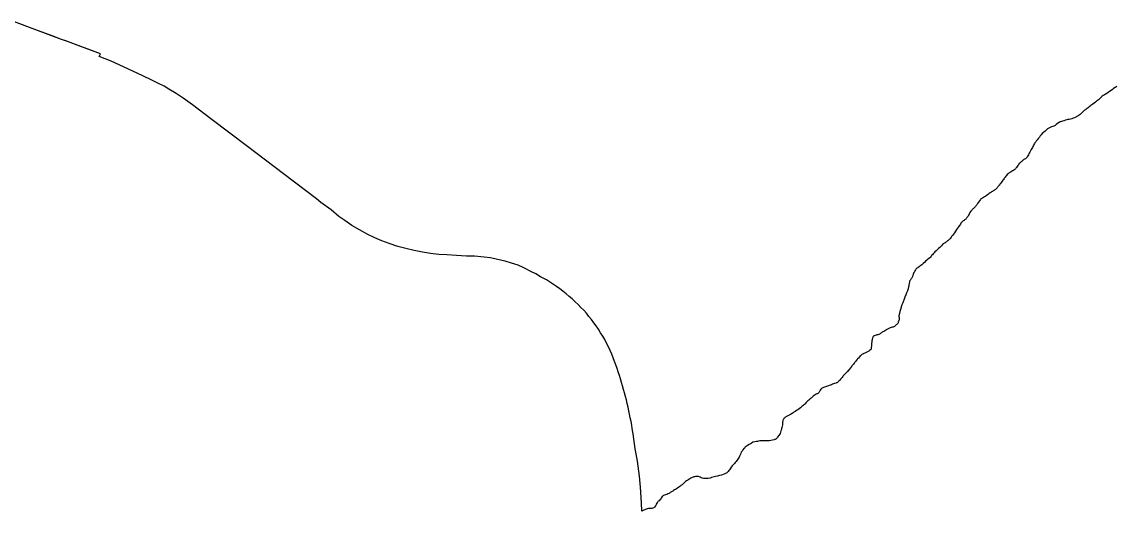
# Model space of a CAD drawing. Header units: inches. Extents: x 11258954 to 11313122, y 3645444 to 3695200.
# Drawn here: x 11299335 to 11305356, y 3658282 to 3660975 of the extents above; entities that cross this region are included whole.
import ezdxf

# ---------------------------------------------------------------- set-up
doc = ezdxf.new("R2010")
doc.units = ezdxf.units.IN
doc.header["$MEASUREMENT"] = 0
doc.layers.add('AnnexationHistory', color=183, linetype='Continuous')
doc.layers.add('ZipCode', color=108, linetype='Continuous')

msp = doc.modelspace()

# ---------------------------------------------------------------- linework, layer by layer
at = {"layer": 'AnnexationHistory'}
msp.add_polyline3d([(11305359.625, 3660619.1875, 0), (11305354.719, 3660616.25, 0), (11305349.6565, 3660613.125, 0), (11305342.219, 3660607.9375, 0), (11305335.8125, 3660602.875, 0), (11305328.969, 3660597.375, 0), (11305320.219, 3660590.9375, 0), (11305309.469, 3660583.8125, 0), (11305300.125, 3660578.3125, 0), (11305291.75, 3660573.875, 0), (11305283.8125, 3660569.9375, 0), (11305279.0625, 3660565.5625, 0), (11305274.1875, 3660561.0625, 0), (11305269.125, 3660556.375, 0), (11305263.7815, 3660551.5, 0), (11305258.375, 3660546.625, 0), (11305253.4065, 3660542.25, 0), (11305248.125, 3660537.8125, 0), (11305241.7815, 3660532.6875, 0), (11305234.6565, 3660527.25, 0), (11305228.3125, 3660522.75, 0), (11305222.469, 3660518.625, 0), (11305216.9375, 3660514.5, 0), (11305212.25, 3660510.6875, 0), (11305207.375, 3660506.5625, 0), (11305202.219, 3660502.25, 0), (11305196.5315, 3660497.875, 0), (11305191.5625, 3660494.375, 0), (11305187.094, 3660491.4375, 0), (11305182.469, 3660488.25, 0), (11305177.125, 3660484.0625, 0), (11305172.344, 3660479.75, 0), (11305168.469, 3660475.75, 0), (11305165.094, 3660472.125, 0), (11305161.719, 3660468.8125, 0), (11305157.25, 3660465.1875, 0), (11305152.1565, 3660461.75, 0), (11305146.5, 3660458.1875, 0), (11305140.2815, 3660454.25, 0), (11305136.875, 3660452.125, 0), (11305133.844, 3660450.4375, 0), (11305130.7815, 3660448.875, 0), (11305127.2815, 3660447.25, 0), (11305119.25, 3660444.0625, 0), (11305111.594, 3660441.8125, 0), (11305104.1875, 3660440, 0), (11305097.0625, 3660438.4375, 0), (11305090.469, 3660436.8125, 0), (11305083.75, 3660435.0625, 0), (11305076.5, 3660433.0625, 0), (11305068.4375, 3660430.8125, 0), (11305061.0625, 3660428.6875, 0), (11305054.7815, 3660426.625, 0), (11305048.719, 3660424.125, 0), (11305042.0315, 3660420.8125, 0), (11305033.7815, 3660415.6875, 0), (11305026.625, 3660410.3125, 0), (11305020.0315, 3660405.25, 0), (11305013.4065, 3660401.1875, 0), (11305007.344, 3660398.75, 0), (11305000.7815, 3660396.6875, 0), (11304993.5625, 3660394.1875, 0), (11304985.594, 3660390.5625, 0), (11304981.6565, 3660388.1875, 0), (11304978.5, 3660385.9375, 0), (11304975.719, 3660383.5625, 0), (11304972.7815, 3660381, 0), (11304964.6875, 3660373.9375, 0), (11304956.844, 3660366.75, 0), (11304949.5315, 3660359.5625, 0), (11304942.969, 3660352.375, 0), (11304938.5, 3660346.875, 0), (11304934.094, 3660341.0625, 0), (11304929.2815, 3660334.75, 0), (11304923.5315, 3660327.5625, 0), (11304920.5625, 3660324, 0), (11304918.0625, 3660321.0625, 0), (11304915.719, 3660318.1875, 0), (11304913.125, 3660314.9375, 0), (11304909.375, 3660309.8125, 0), (11304906.094, 3660304.8125, 0), (11304903.1875, 3660299.9375, 0), (11304900.5315, 3660295.125, 0), (11304897.6875, 3660289.625, 0), (11304894.844, 3660284, 0), (11304891.844, 3660278, 0), (11304888.5, 3660271.5, 0), (11304884.625, 3660264.1875, 0), (11304881.1565, 3660257.875, 0), (11304877.5625, 3660251.375, 0), (11304873.3125, 3660243.5, 0), (11304870.0315, 3660237.4375, 0), (11304866.969, 3660232.1875, 0), (11304863.7815, 3660227.875, 0), (11304860.094, 3660224.25, 0), (11304856.5315, 3660221.8125, 0), (11304852.5625, 3660219.5, 0), (11304848.2815, 3660217, 0), (11304843.875, 3660214.0625, 0), (11304840.9375, 3660211.75, 0), (11304838.5, 3660209.5, 0), (11304836.094, 3660207.125, 0), (11304833.2815, 3660204.4375, 0), (11304829.7815, 3660201.1875, 0), (11304826.6875, 3660198.25, 0), (11304823.875, 3660195.4375, 0), (11304821.2815, 3660192.625, 0), (11304817.9065, 3660188.375, 0), (11304814.625, 3660183.8125, 0), (11304811.25, 3660178.9375, 0), (11304807.6565, 3660173.8125, 0), (11304804.594, 3660169.6875, 0), (11304801.6875, 3660166.125, 0), (11304798.1875, 3660162.75, 0), (11304793.4375, 3660159, 0), (11304789.875, 3660156.8125, 0), (11304786.6565, 3660155.4375, 0), (11304783.719, 3660154.375, 0), (11304781.0315, 3660153, 0), (11304779.375, 3660151.75, 0), (11304777.75, 3660150.3125, 0), (11304776.0625, 3660148.75, 0), (11304774.219, 3660147.1875, 0), (11304771.094, 3660144.9375, 0), (11304768.094, 3660143.125, 0), (11304765, 3660141.25, 0), (11304761.625, 3660139, 0), (11304756.4375, 3660134.5625, 0), (11304752.2815, 3660130, 0), (11304748.719, 3660125.3125, 0), (11304745.4065, 3660120.5625, 0), (11304742.469, 3660116.4375, 0), (11304739.4375, 3660112.25, 0), (11304736.2815, 3660107.875, 0), (11304733, 3660103.375, 0), (11304729.0625, 3660097.8125, 0), (11304725.5, 3660092.8125, 0), (11304721.625, 3660087.375, 0), (11304716.7815, 3660080.75, 0), (11304713.8125, 3660076.75, 0), (11304711.2815, 3660073.5, 0), (11304709, 3660070.625, 0), (11304706.7815, 3660067.9375, 0), (11304703.7815, 3660064.4375, 0), (11304700.469, 3660060.75, 0), (11304696.719, 3660056.875, 0), (11304692.375, 3660052.75, 0), (11304689.25, 3660050.1875, 0), (11304686.4065, 3660048.1875, 0), (11304683.4375, 3660046.375, 0), (11304679.969, 3660044.3125, 0), (11304675.0625, 3660041.375, 0), (11304670.594, 3660038.8125, 0), (11304666.5, 3660036.4375, 0), (11304662.75, 3660034.125, 0), (11304658.094, 3660030.8125, 0), (11304653.375, 3660027.125, 0), (11304647.9065, 3660022.8125, 0), (11304640.9375, 3660017.6875, 0), (11304637.4065, 3660015.1875, 0), (11304634.719, 3660013.125, 0), (11304632.469, 3660011.125, 0), (11304620.0315, 3660004.1875, 0), (11304612.1875, 3660000, 0), (11304610.2815, 3659997.375, 0), (11304604.375, 3659989.4375, 0), (11304598.625, 3659981.875, 0), (11304593.6565, 3659975.375, 0), (11304588.594, 3659968.5625, 0), (11304584.625, 3659962.875, 0), (11304581.8125, 3659959.0625, 0), (11304578, 3659954.5, 0), (11304573.625, 3659949.875, 0), (11304569.9065, 3659946.3125, 0), (11304566.344, 3659943.125, 0), (11304563.219, 3659940.4375, 0), (11304557.2815, 3659933.625, 0), (11304551.5315, 3659924.8125, 0), (11304547.0315, 3659916.6875, 0), (11304544.25, 3659911.5625, 0), (11304540.8125, 3659905.875, 0), (11304537.0315, 3659900.0625, 0), (11304534.9375, 3659897.125, 0), (11304532.844, 3659894.375, 0), (11304530.8125, 3659891.875, 0), (11304528.0315, 3659889, 0), (11304524.7815, 3659886.25, 0), (11304522.0315, 3659884.25, 0), (11304518.875, 3659882.25, 0), (11304515.0315, 3659879.5625, 0), (11304511.0315, 3659876.4375, 0), (11304507.5625, 3659873.1875, 0), (11304504.625, 3659869.875, 0), (11304502.219, 3659866.875, 0), (11304498.8125, 3659862.0625, 0), (11304495.0315, 3659856.5, 0), (11304491.8125, 3659851.875, 0), (11304487.594, 3659846.1875, 0), (11304482.625, 3659839.3125, 0), (11304477.625, 3659831.875, 0), (11304472.0625, 3659822.5625, 0), (11304466.9065, 3659813.75, 0), (11304461.4065, 3659805.625, 0), (11304457.8125, 3659801.1875, 0), (11304454, 3659796.6875, 0), (11304450.8125, 3659792.625, 0), (11304448.3125, 3659789.125, 0), (11304445.344, 3659785.125, 0), (11304442, 3659781.25, 0), (11304439.5, 3659778.75, 0), (11304436.9375, 3659776.5625, 0), (11304434.4065, 3659774.4375, 0), (11304431.5625, 3659772.0625, 0), (11304428.6565, 3659769.625, 0), (11304426.4065, 3659767.625, 0), (11304424.469, 3659766, 0), (11304421.875, 3659764.0625, 0), (11304419, 3659762.0625, 0), (11304414.25, 3659758.9375, 0), (11304409.875, 3659756.125, 0), (11304406, 3659753.4375, 0), (11304400.469, 3659748.5, 0), (11304394.844, 3659742.625, 0), (11304390.4065, 3659737.8125, 0), (11304385.219, 3659732.9375, 0), (11304378.4065, 3659727.125, 0), (11304371.219, 3659720.8125, 0), (11304364.875, 3659714.75, 0), (11304359.1875, 3659708.9375, 0), (11304354, 3659703.4375, 0), (11304349.469, 3659698.5, 0), (11304344.719, 3659692.9375, 0), (11304340.8125, 3659688.0625, 0), (11304337.9375, 3659684.375, 0), (11304334.344, 3659680.25, 0), (11304330.1875, 3659676.0625, 0), (11304324.1875, 3659670.9375, 0), (11304318.375, 3659666.5, 0), (11304313.594, 3659662.8125, 0), (11304307.6875, 3659657.375, 0), (11304300.844, 3659650.5625, 0), (11304294.4065, 3659644.4375, 0), (11304290.4065, 3659641.1875, 0), (11304285.875, 3659637.8125, 0), (11304281.1875, 3659634.4375, 0), (11304276.1875, 3659630.75, 0), (11304271.344, 3659627.125, 0), (11304266.594, 3659623.625, 0), (11304263.969, 3659621.75, 0), (11304261.25, 3659619.9375, 0), (11304259, 3659618.4375, 0), (11304256.75, 3659616.4375, 0), (11304254.4375, 3659613.5625, 0), (11304252.1875, 3659610.25, 0), (11304248.8125, 3659604.75, 0), (11304245.9375, 3659599.4375, 0), (11304243.4065, 3659594.4375, 0), (11304241.3125, 3659589.8125, 0), (11304239.2815, 3659584.8125, 0), (11304237.7815, 3659580.4375, 0), (11304236.8125, 3659577.375, 0), (11304235.5625, 3659573.875, 0), (11304234, 3659570.25, 0), (11304231.6565, 3659565.9375, 0), (11304229.094, 3659562.0625, 0), (11304226.594, 3659558.4375, 0), (11304224.125, 3659554.5625, 0), (11304221.6875, 3659550.375, 0), (11304219.7815, 3659546.8125, 0), (11304218.7815, 3659544.0625, 0), (11304218, 3659540.6875, 0), (11304217.375, 3659537, 0), (11304216.5625, 3659531.5625, 0), (11304215.844, 3659526.4375, 0), (11304215, 3659521.4375, 0), (11304214.0315, 3659516.8125, 0), (11304213, 3659512.1875, 0), (11304212.1875, 3659508.625, 0), (11304211.1875, 3659505, 0), (11304209.625, 3659500.3125, 0), (11304207.7815, 3659495, 0), (11304202.9065, 3659483.875, 0), (11304198.094, 3659472.4375, 0), (11304193.375, 3659460.1875, 0), (11304191.094, 3659453.8125, 0), (11304188.969, 3659447.6875, 0), (11304187.375, 3659443, 0), (11304185.9375, 3659439.1875, 0), (11304183.9375, 3659434.25, 0), (11304181.7815, 3659429, 0), (11304180.0315, 3659424.75, 0), (11304178.4375, 3659420.6875, 0), (11304176.969, 3659416.625, 0), (11304175.3125, 3659411.5, 0), (11304173.75, 3659406.3125, 0), (11304172.594, 3659402.375, 0), (11304171.219, 3659397.8125, 0), (11304169.4065, 3659391.6875, 0), (11304167.6875, 3659385.5, 0), (11304167.594, 3659385.1875, 0), (11304166.5, 3659381.0625, 0), (11304165.5, 3659377.1875, 0), (11304164.594, 3659373.375, 0), (11304163.5625, 3659369.125, 0), (11304162.4065, 3659364.75, 0), (11304161.375, 3659361.1875, 0), (11304160.9065, 3659358.75, 0), (11304160.75, 3659355.6875, 0), (11304160.969, 3659352.375, 0), (11304161.75, 3659347.875, 0), (11304162.5625, 3659343.75, 0), (11304162.7815, 3659339.8125, 0), (11304161.625, 3659335.0625, 0), (11304159.6875, 3659330.125, 0), (11304158.1875, 3659326, 0), (11304157.25, 3659322.75, 0), (11304155.875, 3659318.8125, 0), (11304153.969, 3659315, 0), (11304151.125, 3659311.25, 0), (11304147.75, 3659308.1875, 0), (11304144.1875, 3659305.1875, 0), (11304140.1875, 3659301.75, 0), (11304136.1875, 3659298.375, 0), (11304132.969, 3659296, 0), (11304129.0315, 3659294.6875, 0), (11304123.625, 3659293.875, 0), (11304117.969, 3659292.8125, 0), (11304113.3125, 3659291.25, 0), (11304109.0625, 3659289.1875, 0), (11304104.7815, 3659286.8125, 0), (11304100.9375, 3659284.6875, 0), (11304097.25, 3659282.6875, 0), (11304094.5625, 3659281.1875, 0), (11304090.9375, 3659278.9375, 0), (11304086.0315, 3659275.8125, 0), (11304080.7815, 3659272.5625, 0), (11304076.7815, 3659270.25, 0), (11304072.969, 3659268.1875, 0), (11304069.1565, 3659266, 0), (11304064.8125, 3659263.3125, 0), (11304060.625, 3659260.5, 0), (11304057.5625, 3659258.1875, 0), (11304054.1875, 3659256.25, 0), (11304049.2815, 3659254.25, 0), (11304043.969, 3659252.5625, 0), (11304039.2815, 3659251.25, 0), (11304034.844, 3659250, 0), (11304030.375, 3659248.5625, 0), (11304027.125, 3659247.375, 0), (11304023.9375, 3659246.3125, 0), (11304022.8125, 3659246, 0), (11304021.375, 3659245.5625, 0), (11304019.0625, 3659243.625, 0), (11304017.1875, 3659239.6875, 0), (11304015.75, 3659235.1875, 0), (11304014.6565, 3659231.25, 0), (11304013.844, 3659227.625, 0), (11304013.1565, 3659224, 0), (11304012.375, 3659218.9375, 0), (11304011.6565, 3659213.8125, 0), (11304010.969, 3659209.75, 0), (11304010.4375, 3659206.8125, 0), (11304009.9375, 3659203.1875, 0), (11304009.5625, 3659199.375, 0), (11304009.4375, 3659195.5, 0), (11304009.375, 3659191.75, 0), (11304009.1565, 3659187.75, 0), (11304008.6875, 3659183.9375, 0), (11304008.2815, 3659180.3125, 0), (11304008.375, 3659177.5625, 0), (11304007.4375, 3659173.8125, 0), (11304004.0315, 3659169.4375, 0), (11303999.5625, 3659165.375, 0), (11303995.5625, 3659162.5625, 0), (11303991.6565, 3659160.4375, 0), (11303987.75, 3659158.5625, 0), (11303980.5625, 3659155.1875, 0), (11303973.1565, 3659151.75, 0), (11303966.75, 3659149, 0), (11303964.969, 3659148.1875, 0), (11303963.625, 3659147.625, 0), (11303960.094, 3659145.6875, 0), (11303956.5625, 3659143.375, 0), (11303953.4375, 3659140.875, 0), (11303950.6565, 3659138.3125, 0), (11303948.1565, 3659135.75, 0), (11303943.0315, 3659130.3125, 0), (11303937.6875, 3659124.4375, 0), (11303933.344, 3659119.5625, 0), (11303930.594, 3659116.25, 0), (11303927.344, 3659112.125, 0), (11303923.969, 3659107.75, 0), (11303920.594, 3659103.375, 0), (11303917.4375, 3659099.25, 0), (11303914.344, 3659095.375, 0), (11303910.9065, 3659091.1875, 0), (11303907.2815, 3659086.8125, 0), (11303904.344, 3659083.375, 0), (11303902, 3659080.3125, 0), (11303899.1875, 3659076.375, 0), (11303896.1565, 3659071.9375, 0), (11303887.25, 3659061.1875, 0), (11303878.125, 3659050.625, 0), (11303868.5625, 3659040.5625, 0), (11303863.5315, 3659035.625, 0), (11303858.469, 3659030.6875, 0), (11303854.5315, 3659026.5625, 0), (11303851.344, 3659022.5625, 0), (11303847.5625, 3659017.5, 0), (11303843.5315, 3659012.1875, 0), (11303839.5, 3659007.375, 0), (11303835.469, 3659003, 0), (11303831.344, 3658998.75, 0), (11303829.0625, 3658996.375, 0), (11303826.844, 3658993.9375, 0), (11303825.1565, 3658991.9375, 0), (11303822.4065, 3658989.875, 0), (11303818.25, 3658988.0625, 0), (11303817.2815, 3658987.75, 0), (11303813.5315, 3658986.375, 0), (11303807.094, 3658984, 0), (11303801.3125, 3658981.8125, 0), (11303796.125, 3658979.75, 0), (11303790.0625, 3658977.4375, 0), (11303783.344, 3658974.9375, 0), (11303777.5315, 3658972.9375, 0), (11303773.0625, 3658971.5, 0), (11303767.844, 3658969.875, 0), (11303762.344, 3658968.125, 0), (11303756.5625, 3658966.1875, 0), (11303751.125, 3658964.1875, 0), (11303745.9375, 3658961.9375, 0), (11303741.9065, 3658960.0625, 0), (11303737.75, 3658958.125, 0), (11303734.344, 3658956.75, 0), (11303730.4375, 3658953.375, 0), (11303726.9375, 3658947.375, 0), (11303723.719, 3658940.5625, 0), (11303721.9065, 3658937, 0), (11303719.969, 3658933.8125, 0), (11303717.719, 3658931.125, 0), (11303715.1565, 3658929.1875, 0), (11303712.1875, 3658927.5625, 0), (11303709.719, 3658926.5625, 0), (11303705.219, 3658924.5625, 0), (11303699.75, 3658921.375, 0), (11303694.125, 3658917.5625, 0), (11303689.1565, 3658913.6875, 0), (11303684.75, 3658909.9375, 0), (11303680.9375, 3658906.375, 0), (11303677.3125, 3658903, 0), (11303673.1875, 3658899.375, 0), (11303669.5315, 3658896.375, 0), (11303664.9065, 3658892.6875, 0), (11303659.625, 3658888.25, 0), (11303654.125, 3658883.125, 0), (11303649.0315, 3658877.75, 0), (11303644.4375, 3658872.6875, 0), (11303640.719, 3658868.75, 0), (11303636.5, 3658865.1875, 0), (11303631.094, 3658860.9375, 0), (11303625.9065, 3658856.75, 0), (11303619.344, 3658850.9375, 0), (11303612.469, 3658845, 0), (11303604.9065, 3658839.3125, 0), (11303597.1565, 3658834.6875, 0), (11303589.5315, 3658830.5, 0), (11303582.9065, 3658826.5625, 0), (11303578.75, 3658823.5, 0), (11303574.1875, 3658819.875, 0), (11303569.9065, 3658816.5625, 0), (11303564.094, 3658812.9375, 0), (11303557.469, 3658809.5625, 0), (11303550.3125, 3658806.125, 0), (11303545.844, 3658803.875, 0), (11303541.719, 3658801.625, 0), (11303538.3125, 3658799.75, 0), (11303535.875, 3658798.1875, 0), (11303533.125, 3658796.0625, 0), (11303530.5, 3658793.9375, 0), (11303528.1565, 3658791.5625, 0), (11303526.1565, 3658788.6875, 0), (11303524.5, 3658785.5, 0), (11303522.0315, 3658777.8125, 0), (11303520.719, 3658770.125, 0), (11303520.094, 3658763.75, 0), (11303519.3125, 3658757.375, 0), (11303518.0625, 3658749.75, 0), (11303516.719, 3658742.5, 0), (11303515.375, 3658736.375, 0), (11303513.719, 3658730, 0), (11303511.719, 3658723.3125, 0), (11303509.25, 3658715.8125, 0), (11303506.594, 3658708.8125, 0), (11303503.9065, 3658703.3125, 0), (11303500.75, 3658698.6875, 0), (11303496.6875, 3658693.3125, 0), (11303492.9065, 3658687.9375, 0), (11303490.5625, 3658684.5, 0), (11303487.7815, 3658681.1875, 0), (11303484.3125, 3658678.3125, 0), (11303480.594, 3658676.375, 0), (11303476.8125, 3658674.9375, 0), (11303473.6875, 3658673.9375, 0), (11303465.75, 3658671.875, 0), (11303456, 3658670, 0), (11303446.9065, 3658668.5, 0), (11303441.094, 3658667.875, 0), (11303434.75, 3658667.625, 0), (11303428.2815, 3658667.6875, 0), (11303420, 3658668.1875, 0), (11303411.844, 3658668.75, 0), (11303403.5, 3658668.6875, 0), (11303395.6875, 3658667.8125, 0), (11303388.125, 3658666.4375, 0), (11303382.875, 3658665.3125, 0), (11303376.719, 3658664, 0), (11303367.719, 3658662.3125, 0), (11303357.2815, 3658660.3125, 0), (11303347, 3658654.5625, 0), (11303337.219, 3658649, 0), (11303328.469, 3658643.6875, 0), (11303324.0315, 3658640.625, 0), (11303319.344, 3658637, 0), (11303315.2815, 3658633.5, 0), (11303313.0315, 3658631.25, 0), (11303310.6875, 3658628.5625, 0), (11303308.2815, 3658625.6875, 0), (11303302.625, 3658618.625, 0), (11303297.5, 3658611.8125, 0), (11303293.469, 3658605.6875, 0), (11303290.219, 3658599, 0), (11303286.969, 3658591.125, 0), (11303284.0625, 3658583.9375, 0), (11303281.344, 3658578.6875, 0), (11303277.8125, 3658573.125, 0), (11303273.875, 3658567.5, 0), (11303269.0625, 3658560.9375, 0), (11303264.344, 3658554.6875, 0), (11303259.6875, 3658548.6875, 0), (11303255.969, 3658544.125, 0), (11303251.969, 3658539.625, 0), (11303248.6875, 3658536.125, 0), (11303243.6875, 3658530.4375, 0), (11303237.875, 3658522.75, 0), (11303232.0625, 3658514.3125, 0), (11303228.75, 3658509.3125, 0), (11303225.5, 3658504.625, 0), (11303222.0625, 3658500.5, 0), (11303218.094, 3658496.8125, 0), (11303213.75, 3658493.125, 0), (11303210.2815, 3658490.125, 0), (11303203.594, 3658486.25, 0), (11303194.219, 3658483.0625, 0), (11303184.0625, 3658480.3125, 0), (11303173.0315, 3658477.1875, 0), (11303162.719, 3658474.25, 0), (11303152.25, 3658471.6875, 0), (11303144.094, 3658469.9375, 0), (11303136.0315, 3658468.125, 0), (11303129.875, 3658466.3125, 0), (11303121.469, 3658463.875, 0), (11303110.344, 3658461.8125, 0), (11303098.469, 3658460.6875, 0), (11303091.375, 3658460.6875, 0), (11303084.75, 3658461.4375, 0), (11303078.469, 3658462.875, 0), (11303072.625, 3658465.125, 0), (11303066.75, 3658467.875, 0), (11303062.0625, 3658470.3125, 0), (11303057.9065, 3658471.5, 0), (11303052.469, 3658471.8125, 0), (11303046.6565, 3658471.6875, 0), (11303041.469, 3658471.3125, 0), (11303036.6565, 3658470.6875, 0), (11303032.0625, 3658469.6875, 0), (11303027.7815, 3658468.375, 0), (11303023.4065, 3658466.875, 0), (11303020.0315, 3658465.6875, 0), (11303015.6875, 3658463.5, 0), (11303010.344, 3658459.9375, 0), (11303004.6565, 3658456.0625, 0), (11302998.344, 3658452, 0), (11302992.5, 3658448.3125, 0), (11302987.25, 3658444.6875, 0), (11302982, 3658440.25, 0), (11302976.6565, 3658435.0625, 0), (11302972.25, 3658430.6875, 0), (11302967.5315, 3658426.5, 0), (11302961.5, 3658421.875, 0), (11302955.0315, 3658417.0625, 0), (11302949, 3658412.5625, 0), (11302943.25, 3658408.375, 0), (11302937.625, 3658404.6875, 0), (11302931.9375, 3658401.375, 0), (11302925.9065, 3658398.0625, 0), (11302921.0315, 3658395.3125, 0), (11302915.9065, 3658392, 0), (11302909.625, 3658387.75, 0), (11302902.844, 3658383.3125, 0), (11302896.0315, 3658379.3125, 0), (11302889.4375, 3658376, 0), (11302883.219, 3658373.5, 0), (11302877.25, 3658371.5625, 0), (11302870.719, 3658369.5, 0), (11302865.0315, 3658367.5, 0), (11302862.719, 3658366.25, 0), (11302860.3125, 3658364.3125, 0), (11302858.0315, 3658362.0625, 0), (11302854.5625, 3658357.4375, 0), (11302851.844, 3658352.625, 0), (11302849.4375, 3658348.25, 0), (11302845.7815, 3658343.5625, 0), (11302841.0315, 3658339.0625, 0), (11302836.625, 3658335.5, 0), (11302834.5625, 3658333.4375, 0), (11302832.469, 3658331.375, 0), (11302828.5315, 3658325.625, 0), (11302825.0315, 3658319.0625, 0), (11302822.4375, 3658313.3125, 0), (11302819.969, 3658308, 0), (11302817.219, 3658303.6875, 0), (11302814.094, 3658301.1875, 0), (11302809.969, 3658299.125, 0), (11302806.0315, 3658297.6875, 0), (11302801.969, 3658296.8125, 0), (11302797.375, 3658296.375, 0), (11302792.4065, 3658296.0625, 0), (11302787, 3658295.625, 0), (11302782, 3658295.0625, 0), (11302778.0315, 3658294.5, 0), (11302774.719, 3658293.625, 0), (11302770.625, 3658292.125, 0), (11302766.625, 3658290.5, 0), (11302761.875, 3658288.4375, 0), (11302757.125, 3658286.25, 0), (11302746.844, 3658281.5, 0), (11302744.4065, 3658327.0625, 0), (11302738.8125, 3658412.875, 0), (11302732.8125, 3658473.0625, 0), (11302722.625, 3658557.3125, 0), (11302708.0625, 3658636.125, 0), (11302705.5625, 3658656.0625, 0), (11302702.875, 3658676, 0), (11302700, 3658695.9375, 0), (11302696.9375, 3658715.8125, 0), (11302693.6875, 3658735.6875, 0), (11302690.25, 3658755.5, 0), (11302686.625, 3658775.3125, 0), (11302682.8125, 3658795.0625, 0), (11302678.8125, 3658814.8125, 0), (11302674.625, 3658834.5, 0), (11302670.25, 3658854.125, 0), (11302665.6875, 3658873.75, 0), (11302660.9375, 3658893.3125, 0), (11302656, 3658912.8125, 0), (11302650.875, 3658932.25, 0), (11302645.5625, 3658951.6875, 0), (11302640.0625, 3658971.0625, 0), (11302634.375, 3658990.375, 0), (11302628.5, 3659009.625, 0), (11302622.4375, 3659028.8125, 0), (11302616.1875, 3659047.9375, 0), (11302609.7815, 3659067, 0), (11302603.1875, 3659086, 0), (11302596.3125, 3659104.9375, 0), (11302588.5315, 3659125.625, 0), (11302580.219, 3659146.125, 0), (11302571.375, 3659166.375, 0), (11302562, 3659186.375, 0), (11302552.094, 3659206.125, 0), (11302541.6875, 3659225.625, 0), (11302530.7815, 3659244.875, 0), (11302519.375, 3659263.8125, 0), (11302507.469, 3659282.4375, 0), (11302495.094, 3659300.75, 0), (11302482.219, 3659318.75, 0), (11302468.9065, 3659336.375, 0), (11302455.125, 3659353.6875, 0), (11302440.9065, 3659370.625, 0), (11302426.25, 3659387.1875, 0), (11302411.1565, 3659403.375, 0), (11302395.6565, 3659419.125, 0), (11302379.75, 3659434.5, 0), (11302363.4375, 3659449.4375, 0), (11302346.75, 3659463.9375, 0), (11302329.6875, 3659478, 0), (11302312.25, 3659491.625, 0), (11302294.469, 3659504.75, 0), (11302276.344, 3659517.4375, 0), (11302249.344, 3659535.8125, 0), (11302220.75, 3659554.25, 0), (11302189.1565, 3659571.4375, 0), (11302162.344, 3659587.625, 0), (11302134.5315, 3659601.625, 0), (11302101.344, 3659619.25, 0), (11302093.5315, 3659622.8125, 0), (11302065.719, 3659635.625, 0), (11302029.719, 3659646.8125, 0), (11301994.125, 3659657.4375, 0), (11301951.9065, 3659666.4375, 0), (11301913.9065, 3659675.625, 0), (11301877.9065, 3659680.4375, 0), (11301825.9065, 3659685.0625, 0), (11301782.094, 3659685.8125, 0), (11301725.9065, 3659689.625, 0), (11301672.5, 3659691.625, 0), (11301629.2815, 3659694.8125, 0), (11301584.2815, 3659699.625, 0), (11301538.875, 3659707.25, 0), (11301493.0625, 3659716.25, 0), (11301447.25, 3659727.4375, 0), (11301404.469, 3659738.25, 0), (11301355.0625, 3659754.4375, 0), (11301316.4375, 3659769.4375, 0), (11301303.3585, 3659774.7555, 0), (11301276.625, 3659785.625, 0), (11301238.625, 3659804.625, 0), (11301193.219, 3659829.625, 0), (11301150.4375, 3659854.25, 0), (11301111.219, 3659881.25, 0), (11301079.219, 3659904.25, 0), (11301036.219, 3659939.6875, 0), (11300980.219, 3659981.25, 0), (11300956, 3660000.3125, 0), (11300774.375, 3660138.375, 0), (11300576.8125, 3660289.6875, 0), (11300375.469, 3660441.25, 0), (11300273.4065, 3660518.0625, 0), (11300222.375, 3660555.6875, 0), (11300183.094, 3660580.5625, 0), (11300143.719, 3660604.5625, 0), (11300117.6875, 3660621.125, 0), (11300087.6875, 3660635.5, 0), (11300050.25, 3660653.5625, 0), (11300000, 3660677.875, 0), (11299894.125, 3660727.9375, 0), (11299825.9065, 3660758.125, 0), (11299760.3125, 3660784.125, 0), (11299767.5315, 3660799.4375, 0), (11299639.6875, 3660846.4375, 0), (11299576.1875, 3660869.75, 0), (11299553.594, 3660878.125, 0), (11299406.125, 3660932.8125, 0), (11299293.844, 3660975, 0)], dxfattribs=at)
at = {"layer": 'ZipCode'}
msp.add_polyline3d([(11305359.625, 3660619.1875, 0), (11305354.719, 3660616.25, 0), (11305349.6565, 3660613.125, 0), (11305342.219, 3660607.9375, 0), (11305335.8125, 3660602.875, 0), (11305328.969, 3660597.375, 0), (11305320.219, 3660590.9375, 0), (11305309.469, 3660583.8125, 0), (11305300.125, 3660578.3125, 0), (11305291.75, 3660573.875, 0), (11305283.8125, 3660569.9375, 0), (11305279.0625, 3660565.5625, 0), (11305274.1875, 3660561.0625, 0), (11305269.125, 3660556.375, 0), (11305263.7815, 3660551.5, 0), (11305258.375, 3660546.625, 0), (11305253.4065, 3660542.25, 0), (11305248.125, 3660537.8125, 0), (11305241.7815, 3660532.6875, 0), (11305234.6565, 3660527.25, 0), (11305228.3125, 3660522.75, 0), (11305222.469, 3660518.625, 0), (11305216.9375, 3660514.5, 0), (11305212.25, 3660510.6875, 0), (11305207.375, 3660506.5625, 0), (11305202.219, 3660502.25, 0), (11305196.5315, 3660497.875, 0), (11305191.5625, 3660494.375, 0), (11305187.094, 3660491.4375, 0), (11305182.469, 3660488.25, 0), (11305177.125, 3660484.0625, 0), (11305172.344, 3660479.75, 0), (11305168.469, 3660475.75, 0), (11305165.094, 3660472.125, 0), (11305161.719, 3660468.8125, 0), (11305157.25, 3660465.1875, 0), (11305152.1565, 3660461.75, 0), (11305146.5, 3660458.1875, 0), (11305140.2815, 3660454.25, 0), (11305136.875, 3660452.125, 0), (11305133.844, 3660450.4375, 0), (11305130.7815, 3660448.875, 0), (11305127.2815, 3660447.25, 0), (11305119.25, 3660444.0625, 0), (11305111.594, 3660441.8125, 0), (11305104.1875, 3660440, 0), (11305097.0625, 3660438.4375, 0), (11305090.469, 3660436.8125, 0), (11305083.75, 3660435.0625, 0), (11305076.5, 3660433.0625, 0), (11305068.4375, 3660430.8125, 0), (11305061.0625, 3660428.6875, 0), (11305054.7815, 3660426.625, 0), (11305048.719, 3660424.125, 0), (11305042.0315, 3660420.8125, 0), (11305033.7815, 3660415.6875, 0), (11305026.625, 3660410.3125, 0), (11305020.0315, 3660405.25, 0), (11305013.4065, 3660401.1875, 0), (11305007.344, 3660398.75, 0), (11305000.7815, 3660396.6875, 0), (11304993.5625, 3660394.1875, 0), (11304985.594, 3660390.5625, 0), (11304981.6565, 3660388.1875, 0), (11304978.5, 3660385.9375, 0), (11304975.719, 3660383.5625, 0), (11304972.7815, 3660381, 0), (11304964.6875, 3660373.9375, 0), (11304956.844, 3660366.75, 0), (11304949.5315, 3660359.5625, 0), (11304942.969, 3660352.375, 0), (11304938.5, 3660346.875, 0), (11304934.094, 3660341.0625, 0), (11304929.2815, 3660334.75, 0), (11304923.5315, 3660327.5625, 0), (11304920.5625, 3660324, 0), (11304918.0625, 3660321.0625, 0), (11304915.719, 3660318.1875, 0), (11304913.125, 3660314.9375, 0), (11304909.375, 3660309.8125, 0), (11304906.094, 3660304.8125, 0), (11304903.1875, 3660299.9375, 0), (11304900.5315, 3660295.125, 0), (11304897.6875, 3660289.625, 0), (11304894.844, 3660284, 0), (11304891.844, 3660278, 0), (11304888.5, 3660271.5, 0), (11304884.625, 3660264.1875, 0), (11304881.1565, 3660257.875, 0), (11304877.5625, 3660251.375, 0), (11304873.3125, 3660243.5, 0), (11304870.0315, 3660237.4375, 0), (11304866.969, 3660232.1875, 0), (11304863.7815, 3660227.875, 0), (11304860.094, 3660224.25, 0), (11304856.5315, 3660221.8125, 0), (11304852.5625, 3660219.5, 0), (11304848.2815, 3660217, 0), (11304843.875, 3660214.0625, 0), (11304840.9375, 3660211.75, 0), (11304838.5, 3660209.5, 0), (11304836.094, 3660207.125, 0), (11304833.2815, 3660204.4375, 0), (11304829.7815, 3660201.1875, 0), (11304826.6875, 3660198.25, 0), (11304823.875, 3660195.4375, 0), (11304821.2815, 3660192.625, 0), (11304817.9065, 3660188.375, 0), (11304814.625, 3660183.8125, 0), (11304811.25, 3660178.9375, 0), (11304807.6565, 3660173.8125, 0), (11304804.594, 3660169.6875, 0), (11304801.6875, 3660166.125, 0), (11304798.1875, 3660162.75, 0), (11304793.4375, 3660159, 0), (11304789.875, 3660156.8125, 0), (11304786.6565, 3660155.4375, 0), (11304783.719, 3660154.375, 0), (11304781.0315, 3660153, 0), (11304779.375, 3660151.75, 0), (11304777.75, 3660150.3125, 0), (11304776.0625, 3660148.75, 0), (11304774.219, 3660147.1875, 0), (11304771.094, 3660144.9375, 0), (11304768.094, 3660143.125, 0), (11304765, 3660141.25, 0), (11304761.625, 3660139, 0), (11304756.4375, 3660134.5625, 0), (11304752.2815, 3660130, 0), (11304748.719, 3660125.3125, 0), (11304745.4065, 3660120.5625, 0), (11304742.469, 3660116.4375, 0), (11304739.4375, 3660112.25, 0), (11304736.2815, 3660107.875, 0), (11304733, 3660103.375, 0), (11304729.0625, 3660097.8125, 0), (11304725.5, 3660092.8125, 0), (11304721.625, 3660087.375, 0), (11304716.7815, 3660080.75, 0), (11304713.8125, 3660076.75, 0), (11304711.2815, 3660073.5, 0), (11304709, 3660070.625, 0), (11304706.7815, 3660067.9375, 0), (11304703.7815, 3660064.4375, 0), (11304700.469, 3660060.75, 0), (11304696.719, 3660056.875, 0), (11304692.375, 3660052.75, 0), (11304689.25, 3660050.1875, 0), (11304686.4065, 3660048.1875, 0), (11304683.4375, 3660046.375, 0), (11304679.969, 3660044.3125, 0), (11304675.0625, 3660041.375, 0), (11304670.594, 3660038.8125, 0), (11304666.5, 3660036.4375, 0), (11304662.75, 3660034.125, 0), (11304658.094, 3660030.8125, 0), (11304653.375, 3660027.125, 0), (11304647.9065, 3660022.8125, 0), (11304640.9375, 3660017.6875, 0), (11304637.4065, 3660015.1875, 0), (11304634.719, 3660013.125, 0), (11304632.469, 3660011.125, 0), (11304620.0315, 3660004.1875, 0), (11304612.1875, 3660000, 0), (11304610.2815, 3659997.375, 0), (11304604.375, 3659989.4375, 0), (11304598.625, 3659981.875, 0), (11304593.6565, 3659975.375, 0), (11304588.594, 3659968.5625, 0), (11304584.625, 3659962.875, 0), (11304581.8125, 3659959.0625, 0), (11304578, 3659954.5, 0), (11304573.625, 3659949.875, 0), (11304569.9065, 3659946.3125, 0), (11304566.344, 3659943.125, 0), (11304563.219, 3659940.4375, 0), (11304557.2815, 3659933.625, 0), (11304551.5315, 3659924.8125, 0), (11304547.0315, 3659916.6875, 0), (11304544.25, 3659911.5625, 0), (11304540.8125, 3659905.875, 0), (11304537.0315, 3659900.0625, 0), (11304534.9375, 3659897.125, 0), (11304532.844, 3659894.375, 0), (11304530.8125, 3659891.875, 0), (11304528.0315, 3659889, 0), (11304524.7815, 3659886.25, 0), (11304522.0315, 3659884.25, 0), (11304518.875, 3659882.25, 0), (11304515.0315, 3659879.5625, 0), (11304511.0315, 3659876.4375, 0), (11304507.5625, 3659873.1875, 0), (11304504.625, 3659869.875, 0), (11304502.219, 3659866.875, 0), (11304498.8125, 3659862.0625, 0), (11304495.0315, 3659856.5, 0), (11304491.8125, 3659851.875, 0), (11304487.594, 3659846.1875, 0), (11304482.625, 3659839.3125, 0), (11304477.625, 3659831.875, 0), (11304472.0625, 3659822.5625, 0), (11304466.9065, 3659813.75, 0), (11304461.4065, 3659805.625, 0), (11304457.8125, 3659801.1875, 0), (11304454, 3659796.6875, 0), (11304450.8125, 3659792.625, 0), (11304448.3125, 3659789.125, 0), (11304445.344, 3659785.125, 0), (11304442, 3659781.25, 0), (11304439.5, 3659778.75, 0), (11304436.9375, 3659776.5625, 0), (11304434.4065, 3659774.4375, 0), (11304431.5625, 3659772.0625, 0), (11304428.6565, 3659769.625, 0), (11304426.4065, 3659767.625, 0), (11304424.469, 3659766, 0), (11304421.875, 3659764.0625, 0), (11304419, 3659762.0625, 0), (11304414.25, 3659758.9375, 0), (11304409.875, 3659756.125, 0), (11304406, 3659753.4375, 0), (11304400.469, 3659748.5, 0), (11304394.844, 3659742.625, 0), (11304390.4065, 3659737.8125, 0), (11304385.219, 3659732.9375, 0), (11304378.4065, 3659727.125, 0), (11304371.219, 3659720.8125, 0), (11304364.875, 3659714.75, 0), (11304359.1875, 3659708.9375, 0), (11304354, 3659703.4375, 0), (11304349.469, 3659698.5, 0), (11304344.719, 3659692.9375, 0), (11304340.8125, 3659688.0625, 0), (11304337.9375, 3659684.375, 0), (11304334.344, 3659680.25, 0), (11304330.1875, 3659676.0625, 0), (11304324.1875, 3659670.9375, 0), (11304318.375, 3659666.5, 0), (11304313.594, 3659662.8125, 0), (11304307.6875, 3659657.375, 0), (11304300.844, 3659650.5625, 0), (11304294.4065, 3659644.4375, 0), (11304290.4065, 3659641.1875, 0), (11304285.875, 3659637.8125, 0), (11304281.1875, 3659634.4375, 0), (11304276.1875, 3659630.75, 0), (11304271.344, 3659627.125, 0), (11304266.594, 3659623.625, 0), (11304263.969, 3659621.75, 0), (11304261.25, 3659619.9375, 0), (11304259, 3659618.4375, 0), (11304256.75, 3659616.4375, 0), (11304254.4375, 3659613.5625, 0), (11304252.1875, 3659610.25, 0), (11304248.8125, 3659604.75, 0), (11304245.9375, 3659599.4375, 0), (11304243.4065, 3659594.4375, 0), (11304241.3125, 3659589.8125, 0), (11304239.2815, 3659584.8125, 0), (11304237.7815, 3659580.4375, 0), (11304236.8125, 3659577.375, 0), (11304235.5625, 3659573.875, 0), (11304234, 3659570.25, 0), (11304231.6565, 3659565.9375, 0), (11304229.094, 3659562.0625, 0), (11304226.594, 3659558.4375, 0), (11304224.125, 3659554.5625, 0), (11304221.6875, 3659550.375, 0), (11304219.7815, 3659546.8125, 0), (11304218.7815, 3659544.0625, 0), (11304218, 3659540.6875, 0), (11304217.375, 3659537, 0), (11304216.5625, 3659531.5625, 0), (11304215.844, 3659526.4375, 0), (11304215, 3659521.4375, 0), (11304214.0315, 3659516.8125, 0), (11304213, 3659512.1875, 0), (11304212.1875, 3659508.625, 0), (11304211.1875, 3659505, 0), (11304209.625, 3659500.3125, 0), (11304207.7815, 3659495, 0), (11304202.9065, 3659483.875, 0), (11304198.094, 3659472.4375, 0), (11304193.375, 3659460.1875, 0), (11304191.094, 3659453.8125, 0), (11304188.969, 3659447.6875, 0), (11304187.375, 3659443, 0), (11304185.9375, 3659439.1875, 0), (11304183.9375, 3659434.25, 0), (11304181.7815, 3659429, 0), (11304180.0315, 3659424.75, 0), (11304178.4375, 3659420.6875, 0), (11304176.969, 3659416.625, 0), (11304175.3125, 3659411.5, 0), (11304173.75, 3659406.3125, 0), (11304172.594, 3659402.375, 0), (11304171.219, 3659397.8125, 0), (11304169.4065, 3659391.6875, 0), (11304167.8045, 3659385.9205, 0), (11304167.6875, 3659385.5, 0), (11304166.5, 3659381.0625, 0), (11304165.5, 3659377.1875, 0), (11304164.594, 3659373.375, 0), (11304163.5625, 3659369.125, 0), (11304162.4065, 3659364.75, 0), (11304161.375, 3659361.1875, 0), (11304160.9065, 3659358.75, 0), (11304160.75, 3659355.6875, 0), (11304160.969, 3659352.375, 0), (11304161.75, 3659347.875, 0), (11304162.5625, 3659343.75, 0), (11304162.7815, 3659339.8125, 0), (11304161.625, 3659335.0625, 0), (11304159.6875, 3659330.125, 0), (11304158.1875, 3659326, 0), (11304157.25, 3659322.75, 0), (11304155.875, 3659318.8125, 0), (11304153.969, 3659315, 0), (11304151.125, 3659311.25, 0), (11304147.75, 3659308.1875, 0), (11304144.1875, 3659305.1875, 0), (11304140.1875, 3659301.75, 0), (11304136.1875, 3659298.375, 0), (11304132.969, 3659296, 0), (11304129.0315, 3659294.6875, 0), (11304123.625, 3659293.875, 0), (11304117.969, 3659292.8125, 0), (11304113.3125, 3659291.25, 0), (11304109.0625, 3659289.1875, 0), (11304104.7815, 3659286.8125, 0), (11304100.9375, 3659284.6875, 0), (11304097.25, 3659282.6875, 0), (11304094.5625, 3659281.1875, 0), (11304090.9375, 3659278.9375, 0), (11304086.0315, 3659275.8125, 0), (11304080.7815, 3659272.5625, 0), (11304076.7815, 3659270.25, 0), (11304072.969, 3659268.1875, 0), (11304069.1565, 3659266, 0), (11304064.8125, 3659263.3125, 0), (11304060.625, 3659260.5, 0), (11304057.5625, 3659258.1875, 0), (11304054.1875, 3659256.25, 0), (11304049.2815, 3659254.25, 0), (11304043.969, 3659252.5625, 0), (11304039.2815, 3659251.25, 0), (11304034.844, 3659250, 0), (11304030.375, 3659248.5625, 0), (11304027.125, 3659247.375, 0), (11304023.9375, 3659246.3125, 0), (11304023.048, 3659246.0655, 0), (11304022.8125, 3659246, 0), (11304021.375, 3659245.5625, 0), (11304019.0625, 3659243.625, 0), (11304017.1875, 3659239.6875, 0), (11304015.75, 3659235.1875, 0), (11304014.6565, 3659231.25, 0), (11304013.844, 3659227.625, 0), (11304013.1565, 3659224, 0), (11304012.375, 3659218.9375, 0), (11304011.6565, 3659213.8125, 0), (11304010.969, 3659209.75, 0), (11304010.4375, 3659206.8125, 0), (11304009.9375, 3659203.1875, 0), (11304009.5625, 3659199.375, 0), (11304009.4375, 3659195.5, 0), (11304009.375, 3659191.75, 0), (11304009.1565, 3659187.75, 0), (11304008.6875, 3659183.9375, 0), (11304008.2815, 3659180.3125, 0), (11304008.375, 3659177.5625, 0), (11304007.4375, 3659173.8125, 0), (11304004.0315, 3659169.4375, 0), (11303999.5625, 3659165.375, 0), (11303995.5625, 3659162.5625, 0), (11303991.6565, 3659160.4375, 0), (11303987.75, 3659158.5625, 0), (11303980.5625, 3659155.1875, 0), (11303973.1565, 3659151.75, 0), (11303966.75, 3659149, 0), (11303964.969, 3659148.1875, 0), (11303963.625, 3659147.625, 0), (11303960.094, 3659145.6875, 0), (11303956.5625, 3659143.375, 0), (11303953.4375, 3659140.875, 0), (11303950.6565, 3659138.3125, 0), (11303948.1565, 3659135.75, 0), (11303943.0315, 3659130.3125, 0), (11303937.6875, 3659124.4375, 0), (11303933.344, 3659119.5625, 0), (11303930.594, 3659116.25, 0), (11303928.3975, 3659113.462, 0), (11303927.344, 3659112.125, 0), (11303923.969, 3659107.75, 0), (11303920.594, 3659103.375, 0), (11303917.4375, 3659099.25, 0), (11303914.344, 3659095.375, 0), (11303910.9065, 3659091.1875, 0), (11303907.2815, 3659086.8125, 0), (11303904.344, 3659083.375, 0), (11303902, 3659080.3125, 0), (11303900.31, 3659077.946, 0), (11303899.1875, 3659076.375, 0), (11303896.1565, 3659071.9375, 0), (11303887.25, 3659061.1875, 0), (11303880.141, 3659052.9585, 0), (11303878.125, 3659050.625, 0), (11303868.5625, 3659040.5625, 0), (11303863.5315, 3659035.625, 0), (11303858.469, 3659030.6875, 0), (11303854.5315, 3659026.5625, 0), (11303851.344, 3659022.5625, 0), (11303847.5625, 3659017.5, 0), (11303843.5315, 3659012.1875, 0), (11303839.5, 3659007.375, 0), (11303835.469, 3659003, 0), (11303831.344, 3658998.75, 0), (11303829.0625, 3658996.375, 0), (11303826.844, 3658993.9375, 0), (11303825.938, 3658992.8635, 0), (11303825.1565, 3658991.9375, 0), (11303822.4065, 3658989.875, 0), (11303818.25, 3658988.0625, 0), (11303817.2815, 3658987.75, 0), (11303813.5315, 3658986.375, 0), (11303807.094, 3658984, 0), (11303801.3125, 3658981.8125, 0), (11303796.125, 3658979.75, 0), (11303790.0625, 3658977.4375, 0), (11303783.344, 3658974.9375, 0), (11303777.5315, 3658972.9375, 0), (11303773.0625, 3658971.5, 0), (11303767.844, 3658969.875, 0), (11303762.344, 3658968.125, 0), (11303756.5625, 3658966.1875, 0), (11303751.125, 3658964.1875, 0), (11303745.9375, 3658961.9375, 0), (11303741.9065, 3658960.0625, 0), (11303737.75, 3658958.125, 0), (11303734.344, 3658956.75, 0), (11303730.4375, 3658953.375, 0), (11303726.9375, 3658947.375, 0), (11303723.719, 3658940.5625, 0), (11303721.9065, 3658937, 0), (11303719.969, 3658933.8125, 0), (11303717.719, 3658931.125, 0), (11303715.1565, 3658929.1875, 0), (11303712.1875, 3658927.5625, 0), (11303709.719, 3658926.5625, 0), (11303705.219, 3658924.5625, 0), (11303699.75, 3658921.375, 0), (11303694.125, 3658917.5625, 0), (11303689.1565, 3658913.6875, 0), (11303684.75, 3658909.9375, 0), (11303680.9375, 3658906.375, 0), (11303677.3125, 3658903, 0), (11303673.1875, 3658899.375, 0), (11303669.5315, 3658896.375, 0), (11303664.9065, 3658892.6875, 0), (11303659.625, 3658888.25, 0), (11303654.125, 3658883.125, 0), (11303649.0315, 3658877.75, 0), (11303644.4375, 3658872.6875, 0), (11303640.719, 3658868.75, 0), (11303636.5, 3658865.1875, 0), (11303631.094, 3658860.9375, 0), (11303625.9065, 3658856.75, 0), (11303619.344, 3658850.9375, 0), (11303612.469, 3658845, 0), (11303604.9065, 3658839.3125, 0), (11303597.1565, 3658834.6875, 0), (11303589.5315, 3658830.5, 0), (11303582.9065, 3658826.5625, 0), (11303578.75, 3658823.5, 0), (11303574.1875, 3658819.875, 0), (11303569.9065, 3658816.5625, 0), (11303564.094, 3658812.9375, 0), (11303557.469, 3658809.5625, 0), (11303550.3125, 3658806.125, 0), (11303545.844, 3658803.875, 0), (11303541.719, 3658801.625, 0), (11303538.3125, 3658799.75, 0), (11303535.875, 3658798.1875, 0), (11303533.125, 3658796.0625, 0), (11303530.5, 3658793.9375, 0), (11303528.1565, 3658791.5625, 0), (11303526.1565, 3658788.6875, 0), (11303524.5, 3658785.5, 0), (11303522.0315, 3658777.8125, 0), (11303520.719, 3658770.125, 0), (11303520.094, 3658763.75, 0), (11303519.3125, 3658757.375, 0), (11303518.0625, 3658749.75, 0), (11303516.719, 3658742.5, 0), (11303515.375, 3658736.375, 0), (11303513.719, 3658730, 0), (11303511.719, 3658723.3125, 0), (11303509.25, 3658715.8125, 0), (11303506.594, 3658708.8125, 0), (11303503.9065, 3658703.3125, 0), (11303500.75, 3658698.6875, 0), (11303496.6875, 3658693.3125, 0), (11303492.9065, 3658687.9375, 0), (11303490.5625, 3658684.5, 0), (11303487.7815, 3658681.1875, 0), (11303484.3125, 3658678.3125, 0), (11303480.594, 3658676.375, 0), (11303476.8125, 3658674.9375, 0), (11303473.6875, 3658673.9375, 0), (11303465.75, 3658671.875, 0), (11303456, 3658670, 0), (11303446.9065, 3658668.5, 0), (11303441.094, 3658667.875, 0), (11303434.75, 3658667.625, 0), (11303428.2815, 3658667.6875, 0), (11303420, 3658668.1875, 0), (11303411.844, 3658668.75, 0), (11303403.5, 3658668.6875, 0), (11303395.6875, 3658667.8125, 0), (11303388.125, 3658666.4375, 0), (11303382.875, 3658665.3125, 0), (11303376.719, 3658664, 0), (11303367.719, 3658662.3125, 0), (11303357.2815, 3658660.3125, 0), (11303347, 3658654.5625, 0), (11303337.219, 3658649, 0), (11303328.469, 3658643.6875, 0), (11303324.0315, 3658640.625, 0), (11303319.344, 3658637, 0), (11303315.2815, 3658633.5, 0), (11303313.0315, 3658631.25, 0), (11303310.6875, 3658628.5625, 0), (11303308.2815, 3658625.6875, 0), (11303302.625, 3658618.625, 0), (11303297.5, 3658611.8125, 0), (11303293.469, 3658605.6875, 0), (11303290.219, 3658599, 0), (11303286.969, 3658591.125, 0), (11303284.0625, 3658583.9375, 0), (11303281.344, 3658578.6875, 0), (11303277.8125, 3658573.125, 0), (11303273.875, 3658567.5, 0), (11303269.0625, 3658560.9375, 0), (11303264.344, 3658554.6875, 0), (11303259.6875, 3658548.6875, 0), (11303255.969, 3658544.125, 0), (11303251.969, 3658539.625, 0), (11303248.6875, 3658536.125, 0), (11303243.6875, 3658530.4375, 0), (11303237.875, 3658522.75, 0), (11303232.0625, 3658514.3125, 0), (11303228.75, 3658509.3125, 0), (11303225.5, 3658504.625, 0), (11303222.0625, 3658500.5, 0), (11303218.094, 3658496.8125, 0), (11303213.75, 3658493.125, 0), (11303210.2815, 3658490.125, 0), (11303203.594, 3658486.25, 0), (11303194.219, 3658483.0625, 0), (11303184.0625, 3658480.3125, 0), (11303173.0315, 3658477.1875, 0), (11303162.719, 3658474.25, 0), (11303152.25, 3658471.6875, 0), (11303144.094, 3658469.9375, 0), (11303136.0315, 3658468.125, 0), (11303129.875, 3658466.3125, 0), (11303121.469, 3658463.875, 0), (11303110.344, 3658461.8125, 0), (11303098.469, 3658460.6875, 0), (11303091.375, 3658460.6875, 0), (11303084.75, 3658461.4375, 0), (11303078.469, 3658462.875, 0), (11303072.625, 3658465.125, 0), (11303066.75, 3658467.875, 0), (11303062.0625, 3658470.3125, 0), (11303057.9065, 3658471.5, 0), (11303052.469, 3658471.8125, 0), (11303046.6565, 3658471.6875, 0), (11303041.469, 3658471.3125, 0), (11303036.6565, 3658470.6875, 0), (11303032.0625, 3658469.6875, 0), (11303027.7815, 3658468.375, 0), (11303023.4065, 3658466.875, 0), (11303020.0315, 3658465.6875, 0), (11303015.6875, 3658463.5, 0), (11303010.344, 3658459.9375, 0), (11303004.6565, 3658456.0625, 0), (11302998.344, 3658452, 0), (11302992.5, 3658448.3125, 0), (11302987.25, 3658444.6875, 0), (11302982, 3658440.25, 0), (11302976.6565, 3658435.0625, 0), (11302972.25, 3658430.6875, 0), (11302967.5315, 3658426.5, 0), (11302961.5, 3658421.875, 0), (11302955.0315, 3658417.0625, 0), (11302949, 3658412.5625, 0), (11302943.25, 3658408.375, 0), (11302937.625, 3658404.6875, 0), (11302931.9375, 3658401.375, 0), (11302925.9065, 3658398.0625, 0), (11302921.0315, 3658395.3125, 0), (11302915.9065, 3658392, 0), (11302909.625, 3658387.75, 0), (11302902.844, 3658383.3125, 0), (11302896.0315, 3658379.3125, 0), (11302889.4375, 3658376, 0), (11302883.219, 3658373.5, 0), (11302877.25, 3658371.5625, 0), (11302870.719, 3658369.5, 0), (11302865.0315, 3658367.5, 0), (11302862.719, 3658366.25, 0), (11302860.3125, 3658364.3125, 0), (11302858.0315, 3658362.0625, 0), (11302854.5625, 3658357.4375, 0), (11302851.844, 3658352.625, 0), (11302849.4375, 3658348.25, 0), (11302845.7815, 3658343.5625, 0), (11302841.0315, 3658339.0625, 0), (11302836.625, 3658335.5, 0), (11302834.5625, 3658333.4375, 0), (11302832.469, 3658331.375, 0), (11302828.5315, 3658325.625, 0), (11302825.0315, 3658319.0625, 0), (11302822.4375, 3658313.3125, 0), (11302819.969, 3658308, 0), (11302817.219, 3658303.6875, 0), (11302814.094, 3658301.1875, 0), (11302809.969, 3658299.125, 0), (11302806.0315, 3658297.6875, 0), (11302801.969, 3658296.8125, 0), (11302797.375, 3658296.375, 0), (11302792.4065, 3658296.0625, 0), (11302787, 3658295.625, 0), (11302782, 3658295.0625, 0), (11302778.0315, 3658294.5, 0), (11302774.719, 3658293.625, 0), (11302770.625, 3658292.125, 0), (11302766.625, 3658290.5, 0), (11302761.875, 3658288.4375, 0), (11302757.125, 3658286.25, 0), (11302746.5, 3658281.6875, 0), (11302744.4065, 3658327.0625, 0), (11302738.8125, 3658412.875, 0), (11302732.8125, 3658473.0625, 0), (11302722.625, 3658557.3125, 0), (11302708.0625, 3658636.125, 0), (11302705.5625, 3658656.0625, 0), (11302702.875, 3658676, 0), (11302700, 3658695.9375, 0), (11302696.9375, 3658715.8125, 0), (11302693.6875, 3658735.6875, 0), (11302690.25, 3658755.5, 0), (11302686.625, 3658775.3125, 0), (11302682.8125, 3658795.0625, 0), (11302678.8125, 3658814.8125, 0), (11302674.625, 3658834.5, 0), (11302670.25, 3658854.125, 0), (11302665.6875, 3658873.75, 0), (11302660.9375, 3658893.3125, 0), (11302656, 3658912.8125, 0), (11302650.875, 3658932.25, 0), (11302645.5625, 3658951.6875, 0), (11302640.0625, 3658971.0625, 0), (11302634.375, 3658990.375, 0), (11302628.5, 3659009.625, 0), (11302622.4375, 3659028.8125, 0), (11302616.1875, 3659047.9375, 0), (11302609.7815, 3659067, 0), (11302603.1875, 3659086, 0), (11302596.3125, 3659104.9375, 0), (11302588.5315, 3659125.625, 0), (11302580.219, 3659146.125, 0), (11302571.375, 3659166.375, 0), (11302562, 3659186.375, 0), (11302552.094, 3659206.125, 0), (11302541.6875, 3659225.625, 0), (11302530.7815, 3659244.875, 0), (11302519.375, 3659263.8125, 0), (11302507.469, 3659282.4375, 0), (11302495.094, 3659300.75, 0), (11302482.219, 3659318.75, 0), (11302468.9065, 3659336.375, 0), (11302455.125, 3659353.6875, 0), (11302440.9065, 3659370.625, 0), (11302426.25, 3659387.1875, 0), (11302411.1565, 3659403.375, 0), (11302395.6565, 3659419.125, 0), (11302379.75, 3659434.5, 0), (11302363.4375, 3659449.4375, 0), (11302346.75, 3659463.9375, 0), (11302329.6875, 3659478, 0), (11302312.25, 3659491.625, 0), (11302294.469, 3659504.75, 0), (11302276.344, 3659517.4375, 0), (11302249.344, 3659535.8125, 0), (11302220.75, 3659554.25, 0), (11302189.1565, 3659571.4375, 0), (11302162.344, 3659587.625, 0), (11302134.5315, 3659601.625, 0), (11302101.344, 3659619.25, 0), (11302093.5315, 3659622.8125, 0), (11302065.719, 3659635.625, 0), (11302029.719, 3659646.8125, 0), (11301994.125, 3659657.4375, 0), (11301951.9065, 3659666.4375, 0), (11301913.9065, 3659675.625, 0), (11301877.9065, 3659680.4375, 0), (11301825.9065, 3659685.0625, 0), (11301782.094, 3659685.8125, 0), (11301725.9065, 3659689.625, 0), (11301672.5, 3659691.625, 0), (11301629.2815, 3659694.8125, 0), (11301584.2815, 3659699.625, 0), (11301538.875, 3659707.25, 0), (11301493.0625, 3659716.25, 0), (11301447.25, 3659727.4375, 0), (11301404.469, 3659738.25, 0), (11301355.0625, 3659754.4375, 0), (11301316.4375, 3659769.4375, 0), (11301276.625, 3659785.625, 0), (11301238.625, 3659804.625, 0), (11301193.219, 3659829.625, 0), (11301150.4375, 3659854.25, 0), (11301111.219, 3659881.25, 0), (11301079.219, 3659904.25, 0), (11301036.219, 3659939.6875, 0), (11300980.219, 3659981.25, 0), (11300956.397, 3660000, 0), (11300956, 3660000.3125, 0), (11300774.375, 3660138.375, 0), (11300576.8125, 3660289.6875, 0), (11300375.469, 3660441.25, 0), (11300273.4065, 3660518.0625, 0), (11300222.375, 3660555.6875, 0), (11300183.094, 3660580.5625, 0), (11300143.719, 3660604.5625, 0), (11300117.6875, 3660621.125, 0), (11300087.6875, 3660635.5, 0), (11300050.25, 3660653.5625, 0), (11300000, 3660677.875, 0), (11299894.125, 3660727.9375, 0), (11299825.9065, 3660758.125, 0), (11299760.3125, 3660784.125, 0), (11299767.5315, 3660799.4375, 0), (11299585.2315, 3660866.43, 0), (11299553.594, 3660878.125, 0), (11299506.8355, 3660895.465, 0), (11299406.125, 3660932.8125, 0), (11299293.844, 3660975, 0)], dxfattribs=at)

doc.saveas('drawing.dxf')
